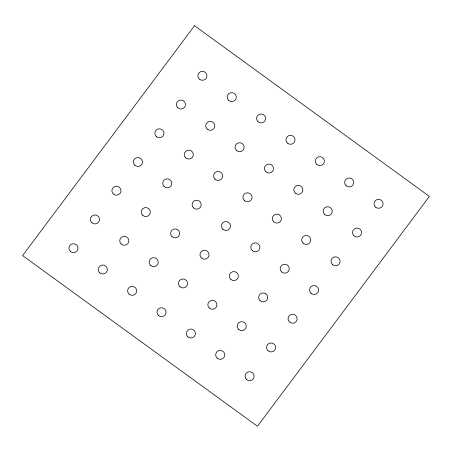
<?xml version="1.0" encoding="UTF-8"?>
<svg xmlns="http://www.w3.org/2000/svg" width="452" height="452" viewBox="0 0 452 452"><rect width="100%" height="100%" fill="white"/><g stroke="black" fill="none" stroke-linecap="round" stroke-linejoin="round"><path stroke-width="0.68" d="M194.535 25.724L22.6 255.583L257.465 426.276L429.4 196.417L194.535 25.724M375.431 207.044A4.554 4.469 11.2 0 0 382.974 204.869A4.554 4.469 11.2 0 0 377.239 199.513A4.554 4.469 11.2 0 0 375.431 207.044M346.074 185.71A4.554 4.469 11.2 0 0 353.617 183.535A4.554 4.469 11.2 0 0 347.882 178.178A4.554 4.469 11.2 0 0 346.074 185.71M316.711 164.375A4.554 4.475 11.2 0 0 324.265 162.2A4.554 4.475 11.2 0 0 318.524 156.844A4.554 4.475 11.2 0 0 316.711 164.375M287.353 143.035A4.554 4.469 11.2 0 0 294.902 140.86A4.554 4.469 11.2 0 0 289.167 135.51A4.554 4.469 11.2 0 0 287.353 143.035M257.996 121.701A4.554 4.475 11.2 0 0 265.544 119.526A4.554 4.475 11.2 0 0 259.81 114.17A4.554 4.475 11.2 0 0 257.996 121.701M228.639 100.367A4.554 4.469 11.2 0 0 236.187 98.186A4.554 4.469 11.2 0 0 230.452 92.835A4.554 4.469 11.2 0 0 228.639 100.367M199.281 79.027A4.554 4.469 11.2 0 0 206.83 76.851A4.554 4.469 11.2 0 0 201.095 71.501A4.554 4.469 11.2 0 0 199.281 79.027M353.939 235.774A4.554 4.469 11.2 0 0 361.481 233.599A4.554 4.469 11.2 0 0 355.752 228.249A4.554 4.469 11.2 0 0 353.939 235.774M324.581 214.44A4.554 4.469 11.2 0 0 332.124 212.265A4.554 4.469 11.2 0 0 326.395 206.909A4.554 4.469 11.2 0 0 324.581 214.44M295.224 193.106A4.554 4.475 11.2 0 0 302.772 190.93A4.554 4.475 11.2 0 0 297.037 185.574A4.554 4.475 11.2 0 0 295.224 193.106M265.866 171.766A4.554 4.469 11.2 0 0 273.409 169.59A4.554 4.469 11.2 0 0 267.674 164.24A4.554 4.469 11.2 0 0 265.866 171.766M236.503 150.437A4.554 4.475 11.2 0 0 244.057 148.256A4.554 4.475 11.2 0 0 238.317 142.9A4.554 4.475 11.2 0 0 236.503 150.437M207.146 129.097A4.554 4.469 11.2 0 0 214.694 126.922A4.554 4.469 11.2 0 0 208.96 121.565A4.554 4.469 11.2 0 0 207.146 129.097M177.789 107.762A4.554 4.469 11.2 0 0 185.337 105.587A4.554 4.469 11.2 0 0 179.602 100.231A4.554 4.469 11.2 0 0 177.789 107.762M332.446 264.51A4.554 4.469 11.2 0 0 339.989 262.335A4.554 4.469 11.2 0 0 334.26 256.979A4.554 4.469 11.2 0 0 332.446 264.51M303.089 243.17A4.554 4.469 11.2 0 0 310.631 240.995A4.554 4.469 11.2 0 0 304.902 235.645A4.554 4.469 11.2 0 0 303.089 243.17M273.731 221.842A4.554 4.475 11.2 0 0 281.28 219.661A4.554 4.475 11.2 0 0 275.545 214.304A4.554 4.475 11.2 0 0 273.731 221.842M244.374 200.502A4.554 4.469 11.2 0 0 251.917 198.326A4.554 4.469 11.2 0 0 246.182 192.97A4.554 4.469 11.2 0 0 244.374 200.502M215.011 179.167A4.554 4.475 11.2 0 0 222.565 176.992A4.554 4.475 11.2 0 0 216.824 171.636A4.554 4.475 11.2 0 0 215.011 179.167M185.653 157.827A4.554 4.469 11.2 0 0 193.202 155.652A4.554 4.469 11.2 0 0 187.467 150.301A4.554 4.469 11.2 0 0 185.653 157.827M156.296 136.493A4.554 4.469 11.2 0 0 163.844 134.317A4.554 4.469 11.2 0 0 158.11 128.967A4.554 4.469 11.2 0 0 156.296 136.493M310.953 293.241A4.554 4.469 11.2 0 0 318.496 291.065A4.554 4.469 11.2 0 0 312.767 285.715A4.554 4.469 11.2 0 0 310.953 293.241M281.596 271.906A4.554 4.469 11.2 0 0 289.139 269.731A4.554 4.469 11.2 0 0 283.41 264.38A4.554 4.469 11.2 0 0 281.596 271.906M252.239 250.572A4.554 4.475 11.2 0 0 259.787 248.397A4.554 4.475 11.2 0 0 254.052 243.04A4.554 4.475 11.2 0 0 252.239 250.572M222.876 229.237A4.554 4.469 11.2 0 0 230.424 227.057A4.554 4.469 11.2 0 0 224.689 221.706A4.554 4.469 11.2 0 0 222.876 229.237M193.518 207.903A4.554 4.475 11.2 0 0 201.067 205.722A4.554 4.475 11.2 0 0 195.332 200.366A4.554 4.475 11.2 0 0 193.518 207.903M164.161 186.563A4.554 4.469 11.2 0 0 171.709 184.388A4.554 4.469 11.2 0 0 165.974 179.032A4.554 4.469 11.2 0 0 164.161 186.563M134.803 165.229A4.554 4.469 11.2 0 0 142.352 163.053A4.554 4.469 11.2 0 0 136.617 157.697A4.554 4.469 11.2 0 0 134.803 165.229M289.461 321.977A4.554 4.469 11.2 0 0 297.004 319.801A4.554 4.469 11.2 0 0 291.274 314.445A4.554 4.469 11.2 0 0 289.461 321.977M260.103 300.637A4.554 4.469 11.2 0 0 267.646 298.461A4.554 4.469 11.2 0 0 261.917 293.111A4.554 4.469 11.2 0 0 260.103 300.637M230.746 279.308A4.554 4.475 11.2 0 0 238.294 277.127A4.554 4.475 11.2 0 0 232.56 271.771A4.554 4.475 11.2 0 0 230.746 279.308M201.389 257.968A4.554 4.469 11.2 0 0 208.931 255.792A4.554 4.469 11.2 0 0 203.197 250.436A4.554 4.469 11.2 0 0 201.389 257.968M172.026 236.633A4.554 4.475 11.2 0 0 179.58 234.458A4.554 4.475 11.2 0 0 173.839 229.102A4.554 4.475 11.2 0 0 172.026 236.633M142.668 215.293A4.554 4.469 11.2 0 0 150.217 213.118A4.554 4.469 11.2 0 0 144.482 207.767A4.554 4.469 11.2 0 0 142.668 215.293M113.311 193.959A4.554 4.469 11.2 0 0 120.859 191.784A4.554 4.469 11.2 0 0 115.124 186.433A4.554 4.469 11.2 0 0 113.311 193.959M267.968 350.707A4.554 4.469 11.2 0 0 275.517 348.532A4.554 4.469 11.2 0 0 269.782 343.175A4.554 4.469 11.2 0 0 267.968 350.707M238.611 329.372A4.554 4.469 11.2 0 0 246.159 327.197A4.554 4.469 11.2 0 0 240.424 321.841A4.554 4.469 11.2 0 0 238.611 329.372M209.253 308.038A4.554 4.475 11.2 0 0 216.802 305.863A4.554 4.475 11.2 0 0 211.067 300.507A4.554 4.475 11.2 0 0 209.253 308.038M179.896 286.698A4.554 4.469 11.2 0 0 187.439 284.523A4.554 4.469 11.2 0 0 181.71 279.172A4.554 4.469 11.2 0 0 179.896 286.698M150.533 265.364A4.554 4.475 11.2 0 0 158.087 263.188A4.554 4.475 11.2 0 0 152.347 257.832A4.554 4.475 11.2 0 0 150.533 265.364M121.181 244.029A4.554 4.469 11.2 0 0 128.724 241.848A4.554 4.469 11.2 0 0 122.989 236.498A4.554 4.469 11.2 0 0 121.181 244.029M91.824 222.689A4.554 4.469 11.2 0 0 99.367 220.514A4.554 4.469 11.2 0 0 93.632 215.163A4.554 4.469 11.2 0 0 91.824 222.689M246.476 379.437A4.554 4.469 11.2 0 0 254.024 377.262A4.554 4.469 11.2 0 0 248.289 371.911A4.554 4.469 11.2 0 0 246.476 379.437M217.118 358.103A4.554 4.469 11.2 0 0 224.667 355.927A4.554 4.469 11.2 0 0 218.932 350.571A4.554 4.469 11.2 0 0 217.118 358.103M187.761 336.768A4.554 4.475 11.2 0 0 195.309 334.593A4.554 4.475 11.2 0 0 189.574 329.237A4.554 4.475 11.2 0 0 187.761 336.768M158.403 315.428A4.554 4.469 11.2 0 0 165.952 313.253A4.554 4.469 11.2 0 0 160.217 307.902A4.554 4.469 11.2 0 0 158.403 315.428M129.046 294.099A4.554 4.475 11.2 0 0 136.594 291.919A4.554 4.475 11.2 0 0 130.86 286.562A4.554 4.475 11.2 0 0 129.046 294.099M99.689 272.759A4.554 4.469 11.2 0 0 107.231 270.584A4.554 4.469 11.2 0 0 101.502 265.228A4.554 4.469 11.2 0 0 99.689 272.759M70.331 251.425A4.554 4.469 11.2 0 0 77.874 249.25A4.554 4.469 11.2 0 0 72.145 243.894A4.554 4.469 11.2 0 0 70.331 251.425"/></g></svg>
